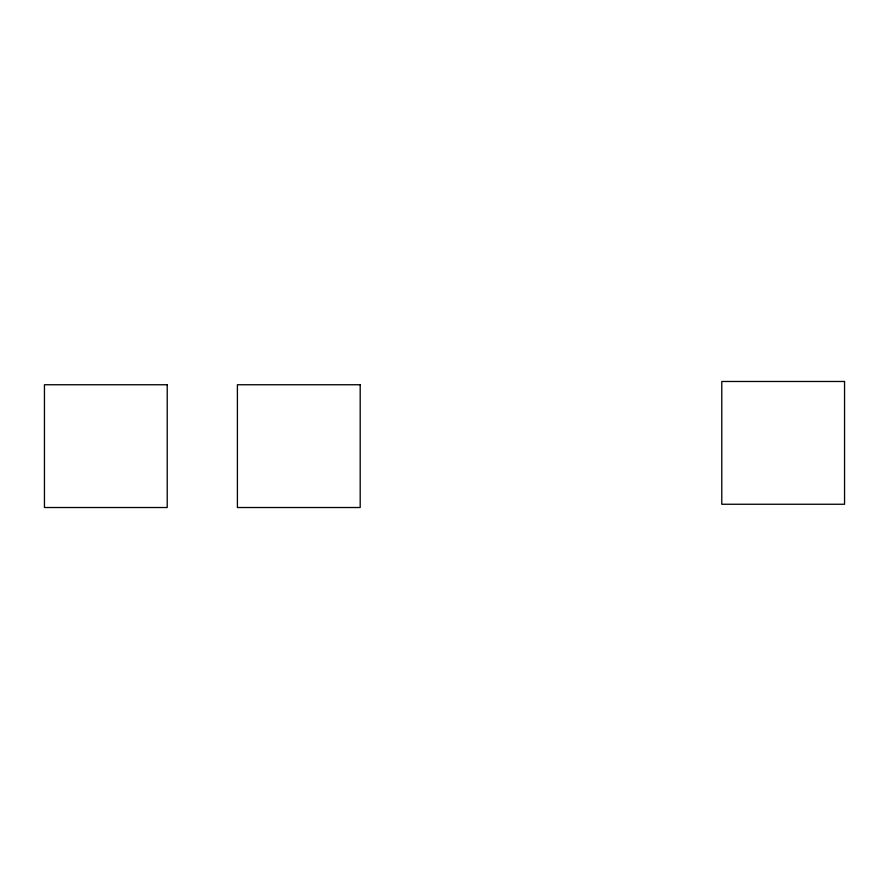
<?xml version="1.0" encoding="UTF-8"?>
<svg xmlns="http://www.w3.org/2000/svg" width="889" height="889" viewBox="0 0 889 889"><rect width="100%" height="100%" fill="white"/><g stroke="black" fill="none" stroke-linecap="round" stroke-linejoin="round"><path stroke-width="1.33" d="M844.55 381.481L721.779 381.481L721.779 504.252L844.55 504.252L844.55 381.481M167.221 384.748L44.45 384.748L44.45 507.519L167.221 507.519L167.221 384.748M360.189 384.748L237.407 384.748L237.407 507.519L360.189 507.519L360.189 384.748"/></g></svg>
